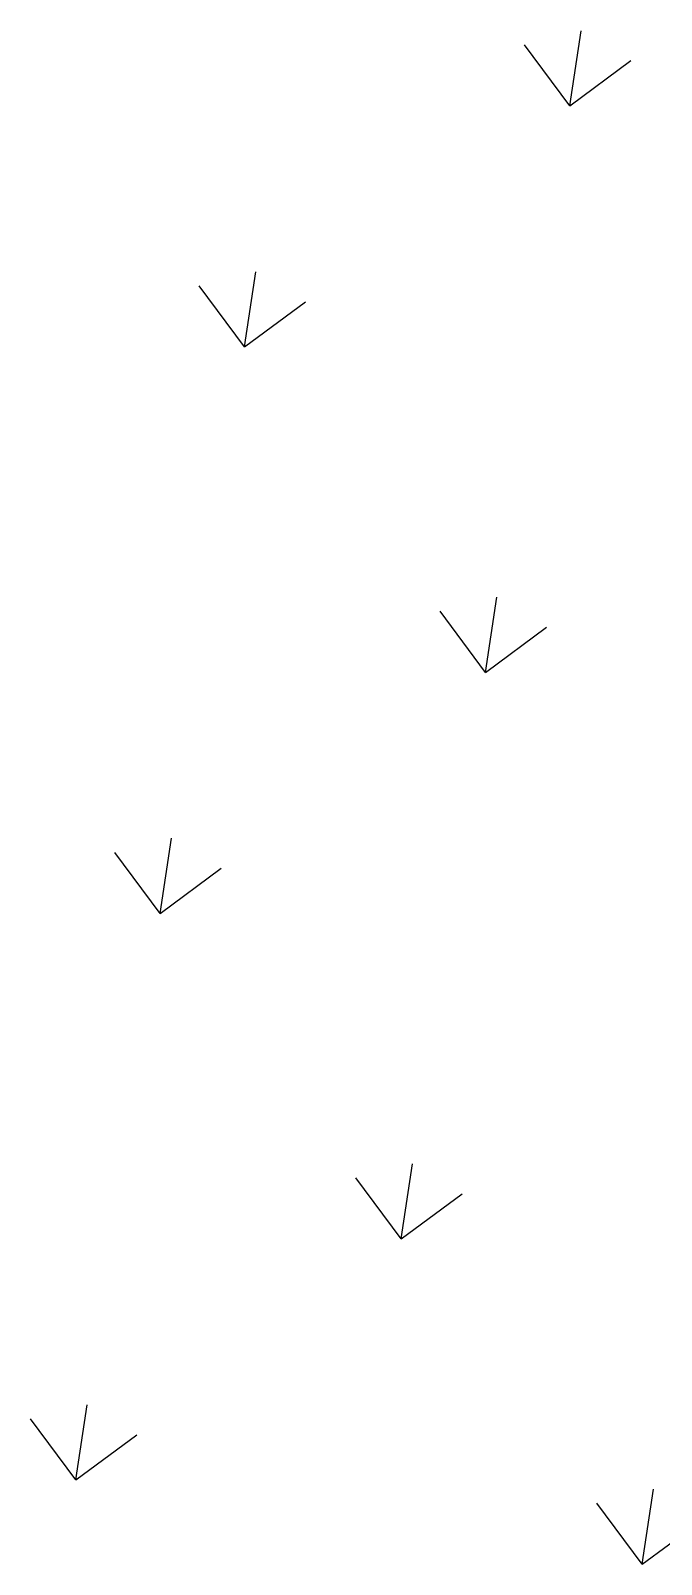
# Model space of a CAD drawing. Header units: millimetres. Extents: x 338 to 506, y 179 to 335.
# Drawn here: x 473.69 to 476.85, y 230.72 to 238.41 of the extents above; entities that cross this region are included whole.
import ezdxf

# ---------------------------------------------------------------- set-up
doc = ezdxf.new("R2010")
doc.units = ezdxf.units.MM
doc.layers.add('ANDEN', color=251, linetype='Continuous')
doc.layers.add('MUROS', color=32, linetype='Continuous')

# ---------------------------------------------------------------- blocks, each defined once
blk = doc.blocks.new('*X965')
at = {"color": 0}
for p, q in [((60.776, 20.0015), (61.0454, 20.2709)), ((63.6497, 20.0015), (63.9191, 20.2709)), ((66.5233, 20.0015), (66.7927, 20.2709)), ((60.776, 20.0015), (61.0454, 19.7321)), ((60.776, 20.0015), (61.157, 20.0015)), ((63.6497, 20.0015), (63.9191, 19.7321)), ((63.6497, 20.0015), (64.0307, 20.0015)), ((66.5233, 20.0015), (66.7927, 19.7321)), ((66.5233, 20.0015), (66.9043, 20.0015)), ((62.2128, 18.5647), (62.4822, 18.8341)), ((65.0865, 18.5647), (65.3559, 18.8341)), ((67.9602, 18.5647), (68.2296, 18.8341)), ((62.2128, 18.5647), (62.4822, 18.2953)), ((62.2128, 18.5647), (62.5938, 18.5647)), ((65.0865, 18.5647), (65.3559, 18.2953)), ((65.0865, 18.5647), (65.4675, 18.5647)), ((67.9602, 18.5647), (68.2296, 18.2953)), ((67.9602, 18.5647), (68.3412, 18.5647)), ((60.776, 17.1279), (61.0454, 17.3973)), ((60.776, 17.1279), (61.0454, 16.8584)), ((60.776, 17.1279), (61.157, 17.1279))]:
    blk.add_line(p, q, dxfattribs=at)
blk = doc.blocks.new('A$C7152A42C')
at = {"layer": 'ANDEN', "color": 251, "linetype": 'Continuous'}
blk.add_blockref('*X965', (0, 0), dxfattribs=at)

msp = doc.modelspace()

# ---------------------------------------------------------------- block references
at = {"layer": 'MUROS', "color": 32, "rotation": 81.53046525965426}
msp.add_blockref('A$C7152A42C', (484.7482, 168.0844), dxfattribs=at)

doc.saveas('drawing.dxf')
